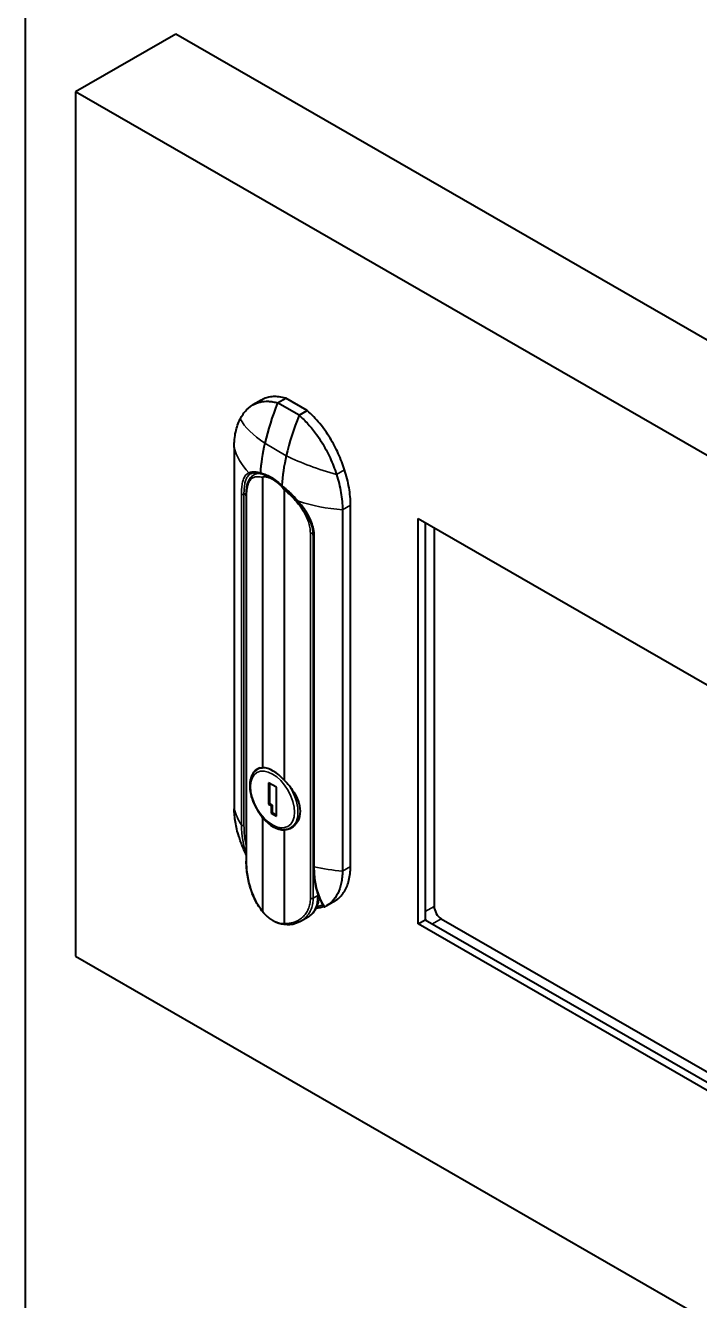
# Model space of a CAD drawing. Header units: millimetres. Extents: x 0 to 4205, y 0 to 2970.
# Drawn here: x 3708.5 to 3775.1, y 2305.2 to 2431.2 of the extents above; entities that cross this region are included whole.
import ezdxf

# ---------------------------------------------------------------- set-up
doc = ezdxf.new("R2010")
doc.units = ezdxf.units.MM
doc.header["$LTSCALE"] = 5
doc.layers.add('가시적인 것(ISO)', color=3, linetype='Continuous', lineweight=40)
doc.layers.add('가시적인 좁은 것(ISO)', color=3, linetype='Continuous', lineweight=35)

msp = doc.modelspace()

# ---------------------------------------------------------------- linework, layer by layer
at = {"layer": '가시적인 것(ISO)'}
for p, q in [((3708.4895, 2252.4682), (3708.4895, 2514.0833)), ((3723.3388, 2430.3194), (3713.4393, 2424.6187)), ((3832.9403, 2367.2041), (3723.3388, 2430.3194)), ((3823.0408, 2361.5034), (3713.4393, 2424.6187)), ((3713.4393, 2424.6187), (3713.4393, 2339.185)), ((3731.7787, 2394.132), (3730.9764, 2393.67)), ((3733.4083, 2393.8623), (3734.2105, 2394.3242)), ((3736.3319, 2393.1027), (3734.2105, 2394.3242)), ((3735.5296, 2392.6407), (3733.4083, 2393.8623)), ((3735.5296, 2392.6407), (3736.3319, 2393.1027)), ((3729.117, 2389.4716), (3729.117, 2353.7637)), ((3731.0286, 2387.0564), (3731.0286, 2387.0564)), ((3731.3741, 2386.934), (3731.0641, 2386.7555)), ((3731.9162, 2386.5055), (3731.9162, 2357.8105)), ((3730.3142, 2384.6935), (3730.3142, 2348.5784)), ((3734.0538, 2385.2745), (3734.0538, 2356.5796)), ((3735.4076, 2383.9259), (3735.4076, 2383.9259)), ((3739.8208, 2383.3077), (3739.8208, 2347.5997)), ((3740.6231, 2348.0617), (3740.6231, 2383.7697)), ((3747.292, 2342.3775), (3747.292, 2382.4373)), ((3747.292, 2382.4373), (3806.1586, 2348.5382)), ((3747.9991, 2382.0301), (3747.9991, 2342.7847)), ((3748.883, 2381.5211), (3748.883, 2344.1104)), ((3736.6167, 2381.4337), (3736.6164, 2381.4335)), ((3736.9344, 2380.793), (3736.9344, 2348.0925)), ((3731.6567, 2357.8), (3731.4172, 2357.6621)), ((3732.5108, 2356.3336), (3732.5108, 2354.2079)), ((3733.2886, 2355.8856), (3732.5108, 2356.3336)), ((3732.6168, 2356.2725), (3732.6168, 2354.269)), ((3733.2886, 2353.0242), (3733.2886, 2355.8856)), ((3732.5108, 2354.2079), (3732.6168, 2354.269)), ((3732.5108, 2354.2079), (3732.7582, 2354.0654)), ((3732.6168, 2354.269), (3732.8643, 2354.1265)), ((3732.7582, 2354.0654), (3732.8643, 2354.1265)), ((3732.7582, 2354.0654), (3732.7582, 2353.3296)), ((3732.8643, 2354.1265), (3732.8643, 2353.3907)), ((3731.9162, 2352.8764), (3731.9161, 2343.6596)), ((3732.7582, 2353.3296), (3732.8643, 2353.3907)), ((3732.7582, 2353.3296), (3733.2886, 2353.0242)), ((3732.8643, 2353.3907), (3733.2886, 2353.1464)), ((3734.0538, 2351.6455), (3734.0537, 2342.4287)), ((3735.084, 2352.0999), (3734.7357, 2351.8993)), ((3739.0501, 2344.6349), (3738.2479, 2344.1729)), ((3736.4234, 2343.0525), (3735.6803, 2342.6246)), ((3747.292, 2342.3775), (3747.9991, 2342.7847)), ((3747.9991, 2342.7847), (3806.1586, 2309.2928)), ((3749.5901, 2342.8857), (3806.1586, 2310.31)), ((3806.1586, 2308.4784), (3747.292, 2342.3775)), ((3713.4393, 2339.185), (3823.0408, 2276.0697))]:
    msp.add_line(p, q, dxfattribs=at)
for centre, major_axis, ratio, start_param, end_param in [((3744.3797, 2392.5464), (-9.037, -15.693), 0.57809312, 4.95410736, 5.19615278), ((3746.501, 2391.3248), (-9.037, -15.693), 0.57809312, 4.95410736, 5.19615278), ((3742.2185, 2392.0739), (-7.4406, -12.9208), 0.57809312, 5.19615278, 5.42015222), ((3744.3398, 2390.8524), (-7.4406, -12.9208), 0.57809312, 5.19615278, 5.4201521), ((3736.9438, 2384.8044), (-2.308, 4.0079), 0.57809312, 2.26495407, 2.26499048), ((3732.985, 2354.728), (-1.6842, 2.9247), 0.57809312, 5.03536147, 5.96408024), ((3732.985, 2354.728), (1.6842, -2.9247), 0.57809312, 5.03536147, 5.96408024), ((3737.0844, 2348.093), (-0.15, -0.0007), 0.57879861, 6.28063362, 6.28318529), ((3749.5901, 2343.7032), (-0.499, 0.8666), 0.57809312, 0.78733187, 2.3581282), ((3748.5294, 2343.0924), (0.499, -0.8666), 0.57809312, 4.65165877, 4.7769866)]:
    msp.add_ellipse(centre, major_axis=major_axis, ratio=ratio, start_param=start_param, end_param=end_param, dxfattribs=at)
for points, knots in [([(3734.2105, 2394.3242), (3733.9891, 2394.3919), (3733.5616, 2394.4843), (3732.9646, 2394.5033), (3732.4244, 2394.416), (3732.0392, 2394.2727), (3731.8331, 2394.1634), (3731.7787, 2394.132)], [0, 0, 0, 0, 0.134526851, 0.263876126, 0.389352259, 0.512604788, 0.558027107, 0.558027107, 0.558027107, 0.558027107]), ([(3729.7089, 2392.2785), (3729.8869, 2392.6192), (3730.0991, 2392.922), (3730.5937, 2393.4305), (3730.8754, 2393.6354), (3731.3475, 2393.8532), (3731.5129, 2393.9108), (3731.945, 2394.0141), (3732.2204, 2394.0394), (3732.6538, 2394.0179), (3732.8011, 2394.0009), (3733.1013, 2393.9466), (3733.2539, 2393.9095), (3733.4083, 2393.8623)], [-1.4373876, -1.4373876, -1.4373876, -1.4373876, -1.07799796, -1.07799796, -0.71829101, -0.71829101, -0.53864198, -0.53864198, -0.26919777, -0.26919777, -0.13451784, -0.13451784, -0.000001, -0.000001, -0.000001, -0.000001]), ([(3740.0313, 2387.2582), (3739.9444, 2387.5245), (3739.7543, 2388.058), (3739.4196, 2388.8536), (3739.0352, 2389.6373), (3738.6007, 2390.4021), (3738.1153, 2391.141), (3737.5762, 2391.8486), (3736.9801, 2392.5159), (3736.5531, 2392.9155), (3736.3319, 2393.1027)], [0, 0, 0, 0, 0.12205898, 0.24402955, 0.36610559, 0.4882651, 0.61133071, 0.73647572, 0.86553802, 1, 1, 1, 1]), ([(3729.117, 2389.4716), (3729.117, 2390.0124), (3729.1663, 2390.5254), (3729.3143, 2391.2336), (3729.376, 2391.4595), (3729.524, 2391.8876), (3729.6103, 2392.0898), (3729.7089, 2392.2785)], [-0.794182825, -0.794182825, -0.794182825, -0.794182825, -0.397060479, -0.397060479, -0.1985164, -0.1985164, -0.000001, -0.000001, -0.000001, -0.000001]), ([(3735.5296, 2392.6407), (3735.684, 2392.5101), (3735.8366, 2392.3714), (3736.1368, 2392.08), (3736.2841, 2391.9273), (3736.7175, 2391.4497), (3736.9928, 2391.1073), (3737.425, 2390.5063), (3737.5904, 2390.2582), (3738.0625, 2389.4966), (3738.3441, 2388.9674), (3738.8388, 2387.8891), (3739.051, 2387.3419), (3739.229, 2386.7962)], [-1.43451955, -1.43451955, -1.43451955, -1.43451955, -1.30026929, -1.30026929, -1.16585639, -1.16585639, -0.89694514, -0.89694514, -0.71765182, -0.71765182, -0.35866508, -0.35866508, -0.000001, -0.000001, -0.000001, -0.000001]), ([(3730.3142, 2384.6935), (3730.3142, 2385.0833), (3730.3474, 2385.4372), (3730.4882, 2386.0424), (3730.5994, 2386.3018), (3730.8493, 2386.6031), (3730.9506, 2386.6901), (3731.0641, 2386.7555)], [0, 0, 0, 0, 0.282625497, 0.282625497, 0.57096149, 0.57096149, 0.721603243, 0.721603243, 0.721603243, 0.721603243]), ([(3731.7774, 2386.8455), (3731.4838, 2386.9347), (3731.2251, 2386.9639), (3730.9248, 2386.9273), (3730.8385, 2386.903), (3730.7643, 2386.8685)], [0, 0, 0, 0, 0.298705595, 0.298705595, 0.444413007, 0.444413007, 0.444413007, 0.444413007]), ([(3731.459, 2386.9215), (3731.4322, 2386.9124), (3731.4059, 2386.902), (3731.3792, 2386.89), (3731.3782, 2386.8896), (3731.3772, 2386.8892)], [-0.017241882, -0.017241882, -0.017241882, -0.017241882, 0, 0, 0.0006471116, 0.0006471116, 0.0006471116, 0.0006471116]), ([(3731.7058, 2386.9419), (3731.7099, 2386.9169), (3731.7198, 2386.8924), (3731.7341, 2386.8752), (3731.7481, 2386.8582), (3731.7658, 2386.8473), (3731.7854, 2386.8435)], [0.000071786, 0.000071786, 0.000071786, 0.000071786, 0.333333333, 0.333333333, 0.333333333, 0.660427878, 0.660427878, 0.660427878, 0.660427878]), ([(3739.229, 2386.7962), (3739.3275, 2386.4941), (3739.4139, 2386.1924), (3739.5619, 2385.5938), (3739.6236, 2385.2969), (3739.7716, 2384.4182), (3739.8208, 2383.8485), (3739.8208, 2383.3077)], [-0.79365146, -0.79365146, -0.79365146, -0.79365146, -0.595268882, -0.595268882, -0.396857642, -0.396857642, -0.000001, -0.000001, -0.000001, -0.000001]), ([(3740.6231, 2383.7697), (3740.6231, 2384.0438), (3740.5979, 2384.6045), (3740.4852, 2385.4755), (3740.2999, 2386.3625), (3740.1284, 2386.9605), (3740.0313, 2387.2582)], [0, 0, 0, 0, 0.25339189, 0.5045957, 0.75354101, 1, 1, 1, 1]), ([(3733.8279, 2385.6625), (3733.8246, 2385.6651), (3733.8221, 2385.6688), (3733.8207, 2385.6736), (3733.8172, 2385.6846), (3733.8195, 2385.702), (3733.8271, 2385.7203)], [0.5234939, 0.5234939, 0.5234939, 0.5234939, 0.666666667, 0.666666667, 0.666666667, 0.999878856, 0.999878856, 0.999878856, 0.999878856]), ([(3735.4231, 2384.1216), (3735.0701, 2384.5286), (3734.6808, 2384.9239), (3734.1347, 2385.4103), (3733.9812, 2385.5399), (3733.8279, 2385.6625)], [0, 0, 0, 0, 0.324554942, 0.324554942, 0.449343779, 0.449343779, 0.449343779, 0.449343779]), ([(3736.9344, 2380.793), (3736.9344, 2381.1784), (3736.8608, 2381.5863), (3736.5852, 2382.3896), (3736.381, 2382.7944), (3735.925, 2383.5046), (3735.6838, 2383.821), (3735.4231, 2384.1216)], [0, 0, 0, 0, 0.287414279, 0.287414279, 0.574648314, 0.574648314, 0.814308401, 0.814308401, 0.814308401, 0.814308401]), ([(3731.4172, 2357.6621), (3731.2385, 2357.5592), (3731.0859, 2357.4125), (3730.8412, 2357.0447), (3730.7536, 2356.8194), (3730.6488, 2356.3026), (3730.6385, 2356.0062), (3730.7003, 2355.3813), (3730.774, 2355.0523), (3730.9957, 2354.3986), (3731.1434, 2354.074), (3731.4974, 2353.4599), (3731.7035, 2353.1703), (3732.1557, 2352.653), (3732.4018, 2352.4255), (3732.9135, 2352.0559), (3733.1792, 2351.9142), (3733.7042, 2351.7392), (3733.9644, 2351.7043), (3734.3978, 2351.7512), (3734.5766, 2351.8077), (3734.7357, 2351.8993)], [2.35426078, 2.35426078, 2.35426078, 2.35426078, 2.63413377, 2.63413377, 2.93472866, 2.93472866, 3.2623857, 3.2623857, 3.59512676, 3.59512676, 3.92588606, 3.92588606, 4.2556663, 4.2556663, 4.58642944, 4.58642944, 4.9191665, 4.9191665, 5.24664163, 5.24664163, 5.49585344, 5.49585344, 5.49585344, 5.49585344]), ([(3731.0953, 2357.3991), (3731.177, 2357.5362), (3731.2782, 2357.6391), (3731.5339, 2357.7878), (3731.7106, 2357.8258), (3731.9162, 2357.8105)], [0.33894025, 0.33894025, 0.33894025, 0.33894025, 0.511214098, 0.511214098, 0.721518367, 0.721518367, 0.721518367, 0.721518367]), ([(3734.0538, 2356.5796), (3734.3152, 2356.3259), (3734.5615, 2356.0443), (3735.0197, 2355.4201), (3735.2464, 2355.0302), (3735.5519, 2354.2459), (3735.6298, 2353.8508), (3735.6298, 2353.1542), (3735.5519, 2352.8088), (3735.2464, 2352.2345), (3735.0197, 2352.0061), (3734.5615, 2351.7405), (3734.3152, 2351.6623), (3734.0538, 2351.6455)], [1.32315626, 1.32315626, 1.32315626, 1.32315626, 1.53346053, 1.53346053, 1.78906758, 1.78906758, 2.04467463, 2.04467463, 2.30028168, 2.30028168, 2.55588873, 2.55588873, 2.766193, 2.766193, 2.766193, 2.766193]), ([(3729.5905, 2350.9935), (3729.5881, 2351.001), (3729.5857, 2351.0085), (3729.4326, 2351.4919), (3729.3172, 2351.9643), (3729.1997, 2352.6565), (3729.1699, 2352.884), (3729.1292, 2353.3308), (3729.1184, 2353.55), (3729.117, 2353.7637)], [-0.630689013, -0.630689013, -0.630689013, -0.630689013, -0.625761455, -0.625761455, -0.312628502, -0.312628502, -0.156249301, -0.156249301, -0.000001, -0.000001, -0.000001, -0.000001]), ([(3730.3142, 2349.2104), (3730.2639, 2349.3113), (3730.2155, 2349.4117), (3730.0901, 2349.6811), (3730.0165, 2349.8492), (3729.8789, 2350.1822), (3729.815, 2350.347), (3729.6961, 2350.6731), (3729.6412, 2350.8343), (3729.5905, 2350.9935)], [1.149791976, 1.149791976, 1.149791976, 1.149791976, 1.169367958, 1.169367958, 1.202514554, 1.202514554, 1.23566115, 1.23566115, 1.268807746, 1.268807746, 1.268807746, 1.268807746]), ([(3732.2873, 2343.1964), (3731.9754, 2343.491), (3731.6935, 2343.8521), (3731.2137, 2344.6492), (3731.0101, 2345.0952), (3730.6796, 2346.0284), (3730.5513, 2346.5288), (3730.3784, 2347.4825), (3730.3295, 2347.9486), (3730.3152, 2348.4401), (3730.3142, 2348.5098), (3730.3142, 2348.5784)], [0, 0, 0, 0, 0.28980759, 0.28980759, 0.58165271, 0.58165271, 0.88456609, 0.88456609, 1.17976361, 1.17976361, 1.2294737, 1.2294737, 1.2294737, 1.2294737]), ([(3736.9344, 2348.0923), (3736.9358, 2347.7706), (3736.9517, 2347.4569), (3737.0121, 2346.8488), (3737.0568, 2346.5544), (3737.1745, 2345.988), (3737.2477, 2345.7159), (3737.4221, 2345.1972), (3737.5232, 2344.9504), (3737.7528, 2344.485), (3737.8812, 2344.2662), (3738.0227, 2344.0628)], [0.00509329, 0.00509329, 0.00509329, 0.00509329, 0.108308193, 0.108308193, 0.211523097, 0.211523097, 0.314738, 0.314738, 0.417952903, 0.417952903, 0.521167806, 0.521167806, 0.521167806, 0.521167806]), ([(3739.8208, 2347.5997), (3739.8195, 2347.3876), (3739.8086, 2347.1809), (3739.7679, 2346.7809), (3739.7381, 2346.5876), (3739.6206, 2346.0306), (3739.5051, 2345.6911), (3739.2036, 2345.0864), (3739.0185, 2344.823), (3738.5852, 2344.3823), (3738.3383, 2344.2063), (3738.0651, 2344.0773)], [-1.25078986, -1.25078986, -1.25078986, -1.25078986, -1.09468686, -1.09468686, -0.93845387, -0.93845387, -0.62561404, -0.62561404, -0.31282474, -0.31282474, -0.00000088, -0.00000088, -0.00000088, -0.00000088]), ([(3739.0501, 2344.6349), (3739.1321, 2344.6821), (3739.3584, 2344.8298), (3739.6927, 2345.1329), (3740.023, 2345.5761), (3740.2849, 2346.097), (3740.4758, 2346.6891), (3740.5933, 2347.3447), (3740.6216, 2347.818), (3740.6231, 2348.0617)], [0.42857124, 0.42857124, 0.42857124, 0.42857124, 0.476159821, 0.564281851, 0.651679545, 0.738720967, 0.825869401, 0.912962467, 1, 1, 1, 1]), ([(3736.4234, 2343.0525), (3736.5712, 2343.1376), (3736.7072, 2343.243), (3736.9485, 2343.4868), (3737.0537, 2343.6249), (3737.2319, 2343.9255), (3737.305, 2344.0879), (3737.4203, 2344.4308), (3737.4627, 2344.6114), (3737.4999, 2344.8611), (3737.5076, 2344.9239), (3737.5137, 2344.9875)], [5.495853435, 5.495853435, 5.495853435, 5.495853435, 5.65331981, 5.65331981, 5.810786184, 5.810786184, 5.968252558, 5.968252558, 6.125718933, 6.125718933, 6.177870122, 6.177870122, 6.177870122, 6.177870122]), ([(3738.0227, 2344.0628), (3738.0234, 2344.0618), (3738.0262, 2344.0619), (3738.0384, 2344.0654), (3738.0501, 2344.0702), (3738.0651, 2344.0773)], [0.0422548624, 0.0422548624, 0.0422548624, 0.0422548624, 0.0538959094, 0.0538959094, 0.0712183108, 0.0712183108, 0.0712183108, 0.0712183108]), ([(3735.6803, 2342.6246), (3735.3608, 2342.4406), (3734.9966, 2342.3253), (3734.2615, 2342.2625), (3733.8821, 2342.3092), (3733.4312, 2342.4626), (3733.3436, 2342.4972), (3733.2571, 2342.5361)], [0.000007301, 0.000007301, 0.000007301, 0.000007301, 0.295384007, 0.295384007, 0.58144724, 0.58144724, 0.650962667, 0.650962667, 0.650962667, 0.650962667])]:
    msp.add_open_spline(points, degree=3, knots=knots, dxfattribs=at)
for points in [[(3730.7122, 2386.8414), (3730.7123, 2386.8414), (3730.7123, 2386.8414), (3730.7123, 2386.8414)], [(3730.7644, 2386.8685), (3730.7465, 2386.8601), (3730.7292, 2386.8511), (3730.7123, 2386.8414)], [(3731.0643, 2386.7556), (3731.0643, 2386.7556), (3731.0643, 2386.7556), (3731.0643, 2386.7556)], [(3732.8111, 2386.4453), (3732.4672, 2386.6434), (3732.1162, 2386.7783), (3731.7854, 2386.8435)], [(3734.0538, 2385.2745), (3734.0538, 2385.2811), (3734.05, 2385.2957), (3734.0395, 2385.319), (3734.0267, 2385.342), (3734.0118, 2385.3658), (3733.995, 2385.3907), (3733.976, 2385.4169), (3733.9547, 2385.4448), (3733.9309, 2385.4745), (3733.9047, 2385.506), (3733.8762, 2385.5388), (3733.8455, 2385.5729), (3733.8119, 2385.609), (3733.7756, 2385.6467), (3733.7364, 2385.6861), (3733.6942, 2385.7269), (3733.6491, 2385.7692), (3733.601, 2385.8128), (3733.5498, 2385.8575), (3733.4956, 2385.9031), (3733.4383, 2385.9495), (3733.378, 2385.9965), (3733.3146, 2386.0438), (3733.2484, 2386.0911), (3733.1791, 2386.1383), (3733.1075, 2386.1848), (3733.034, 2386.23), (3732.9594, 2386.2734), (3732.8844, 2386.3145), (3732.8095, 2386.3529), (3732.7354, 2386.3882), (3732.6629, 2386.4203), (3732.5924, 2386.449), (3732.5246, 2386.4742), (3732.4601, 2386.4958), (3732.3995, 2386.514), (3732.3433, 2386.5288), (3732.2917, 2386.5406), (3732.2445, 2386.5497), (3732.2015, 2386.5564), (3732.1623, 2386.561), (3732.1268, 2386.5639), (3732.0948, 2386.5652), (3732.0654, 2386.5652), (3732.0386, 2386.5639), (3732.0146, 2386.5615), (3731.9933, 2386.5581), (3731.9744, 2386.5537), (3731.9578, 2386.5483), (3731.9431, 2386.5416), (3731.9305, 2386.5334), (3731.9201, 2386.5223), (3731.9162, 2386.512), (3731.9162, 2386.5055)], [(3733.8264, 2385.6637), (3733.5021, 2385.9794), (3733.1562, 2386.2465), (3732.8111, 2386.4453)], [(3731.9162, 2352.8764), (3731.8536, 2352.9635), (3731.7936, 2353.0539), (3731.7365, 2353.1466)], [(3736.4755, 2343.931), (3736.4755, 2343.931), (3736.4755, 2343.931), (3736.4755, 2343.931)], [(3738.0103, 2344.0807), (3737.7614, 2343.9889), (3737.4946, 2343.9319), (3737.2168, 2343.9099)], [(3734.0537, 2342.4287), (3734.0537, 2342.422), (3734.0499, 2342.4118), (3734.0396, 2342.4007), (3734.0271, 2342.3925), (3734.0124, 2342.3858), (3733.9956, 2342.3804), (3733.9763, 2342.3759), (3733.9545, 2342.3724), (3733.9298, 2342.37), (3733.9025, 2342.3688), (3733.8724, 2342.3689), (3733.8389, 2342.3704), (3733.8023, 2342.3736), (3733.7627, 2342.3786), (3733.7202, 2342.3854), (3733.6751, 2342.3942), (3733.6273, 2342.4052), (3733.5773, 2342.4183), (3733.525, 2342.4336), (3733.4706, 2342.4512), (3733.4145, 2342.4711), (3733.3568, 2342.4934), (3733.2978, 2342.5179), (3733.2376, 2342.5446), (3733.1765, 2342.5735), (3733.1148, 2342.6045), (3733.0528, 2342.6374), (3732.9907, 2342.6721), (3732.9287, 2342.7086), (3732.8664, 2342.7469), (3732.8044, 2342.7868), (3732.7429, 2342.8283), (3732.6821, 2342.871), (3732.6224, 2342.9147), (3732.5639, 2342.9592), (3732.507, 2343.0043), (3732.4519, 2343.0497), (3732.3988, 2343.0951), (3732.3478, 2343.1403), (3732.2993, 2343.1849), (3732.2533, 2343.2287), (3732.2101, 2343.2714), (3732.1698, 2343.3126), (3732.1327, 2343.3522), (3732.0987, 2343.3897), (3732.0681, 2343.4247), (3732.0406, 2343.4577), (3732.0157, 2343.4887), (3731.9937, 2343.5175), (3731.9744, 2343.5443), (3731.9576, 2343.5692), (3731.9429, 2343.5928), (3731.9303, 2343.6154), (3731.92, 2343.6384), (3731.9161, 2343.6531), (3731.9161, 2343.6596)]]:
    msp.add_open_spline(points, degree=3, dxfattribs=at)
at = {"layer": '가시적인 좁은 것(ISO)'}
for p, q in [((3734.2668, 2388.6505), (3732.1455, 2389.8721)), ((3731.3772, 2386.8892), (3731.4391, 2386.9248)), ((3739.229, 2386.7962), (3740.0313, 2387.2582)), ((3729.838, 2352.1536), (3729.838, 2384.8542)), ((3730.3196, 2384.9599), (3730.084, 2384.8242)), ((3730.084, 2352.1236), (3730.084, 2384.8242)), ((3730.3367, 2384.6339), (3730.3367, 2348.5187)), ((3739.8208, 2383.3077), (3740.6231, 2383.7697)), ((3736.6478, 2344.8846), (3736.6485, 2380.9993)), ((3736.9281, 2344.9135), (3736.9281, 2380.991)), ((3737.0104, 2381.0762), (3737.0105, 2381.0762)), ((3737.0304, 2380.7124), (3737.0304, 2348.0118)), ((3739.8208, 2347.5997), (3740.6231, 2348.0617)), ((3736.9281, 2344.9135), (3737.3858, 2345.1772)), ((3737.3858, 2345.311), (3737.3858, 2345.1772)), ((3748.883, 2344.1104), (3747.9991, 2343.6014)), ((3748.7069, 2342.3771), (3749.5901, 2342.8857))]:
    msp.add_line(p, q, dxfattribs=at)
for centre, major_axis, ratio, start_param, end_param in [((3741.6206, 2391.1006), (-12.2215, 2.8307), 0.37951974, 0.32945442, 0.77601153), ((3741.5432, 2390.4635), (-12.545, 0), 0.5758617, 0.13773194, 0.50592142), ((3741.6206, 2391.1006), (-12.2215, 2.8307), 0.37951974, 1.01572415, 1.46228126), ((3730.701, 2387.0044), (0.0634, -0.1359), 0.91698565, 4.59542328, 6.28311546), ((3733.3593, 2382.7402), (-2.308, 4.0079), 0.57809312, 6.11102218, 6.15081944), ((3732.886, 2386.5753), (-0.0749, -0.13), 0.57802886, 5.40482963, 6.28320195), ((3729.978, 2384.8853), (-0.15, 0), 0.5758617, 0.36797589, 2.35619449), ((3730.5642, 2384.6935), (-0.25, 0), 0.5758617, 6.28318347, 6.71063243), ((3735.5364, 2384.2198), (-0.1133, -0.0983), 0.08786171, 6.28318368, 7.08397775), ((3741.5432, 2390.4635), (-12.545, 0), 0.5758617, 1.0648749, 1.43306439), ((3737.0844, 2380.793), (-0.15, 0), 0.5758617, 0, 1.20282043), ((3733.0764, 2354.7807), (-1.6593, 2.8814), 0.57809312, 6.02403274, 6.28318531), ((3733.0764, 2354.7807), (1.6593, -2.8814), 0.57809312, 0, 1.66665889), ((3741.5432, 2354.781), (-12.5449, -0.0344), 0.57746173, 0.13614675, 0.36639131), ((3737.9306, 2356.8615), (5.7113, 9.9179), 0.57809312, 2.35935407, 2.69904596), ((3729.978, 2352.1847), (-0.15, 0), 0.5758617, 0.36797589, 2.35620047), ((3738.0797, 2356.7756), (5.6429, 9.799), 0.57809312, 2.35941577, 2.59482405), ((3730.5642, 2348.5784), (-0.25, 0), 0.57586171, 0, 0.42744712), ((3737.0844, 2348.093), (-0.15, -0.0007), 0.57879861, 0, 1.20027067), ((3745.123, 2352.7196), (-5.7113, -9.9179), 0.57809312, 5.50094673, 6.00710891), ((3741.5432, 2354.781), (-12.5449, -0.0301), 0.57769152, 1.20143678, 1.43168134), ((3734.1154, 2347.0604), (2.308, -4.0079), 0.57809312, 0, 0.78733187), ((3737.0322, 2345.3807), (-0.5, 0), 0.5758617, 2.35619449, 2.47767009)]:
    msp.add_ellipse(centre, major_axis=major_axis, ratio=ratio, start_param=start_param, end_param=end_param, dxfattribs=at)
msp.add_ellipse((3732.8997, 2354.6789), major_axis=(1.5345, -2.6647), ratio=0.57809312, dxfattribs=at)
for points, knots in [([(3729.838, 2384.8542), (3729.838, 2384.9718), (3729.8405, 2385.0841), (3729.8452, 2385.1912), (3729.8499, 2385.2983), (3729.8569, 2385.4003), (3729.8663, 2385.4979), (3729.8756, 2385.5955), (3729.8872, 2385.6887), (3729.9007, 2385.7751), (3729.9141, 2385.8615), (3729.9294, 2385.9412), (3729.947, 2386.0181), (3729.9647, 2386.0951), (3729.9847, 2386.1693), (3730.0087, 2386.2429), (3730.0328, 2386.3164), (3730.0608, 2386.3892), (3730.0938, 2386.4591), (3730.1268, 2386.5291), (3730.1647, 2386.5962), (3730.2092, 2386.6588), (3730.2536, 2386.7214), (3730.3045, 2386.7795), (3730.3639, 2386.831), (3730.4232, 2386.8825), (3730.491, 2386.9273), (3730.5698, 2386.9625)], [0, 0, 0, 0, 0.11111111, 0.11111111, 0.11111111, 0.22222222, 0.22222222, 0.22222222, 0.33333333, 0.33333333, 0.33333333, 0.44444444, 0.44444444, 0.44444444, 0.55555556, 0.55555556, 0.55555556, 0.66666667, 0.66666667, 0.66666667, 0.77777778, 0.77777778, 0.77777778, 0.88888889, 0.88888889, 0.88888889, 1, 1, 1, 1]), ([(3730.084, 2384.8242), (3730.084, 2384.938), (3730.0863, 2385.0472), (3730.0908, 2385.1512), (3730.0952, 2385.2552), (3730.1018, 2385.3541), (3730.1105, 2385.4488), (3730.1191, 2385.5435), (3730.13, 2385.634), (3730.1427, 2385.7178), (3730.1553, 2385.8017), (3730.1696, 2385.8791), (3730.1861, 2385.9538), (3730.2026, 2386.0286), (3730.2215, 2386.1006), (3730.244, 2386.1721), (3730.2665, 2386.2435), (3730.2929, 2386.3143), (3730.3239, 2386.3823), (3730.355, 2386.4503), (3730.3907, 2386.5156), (3730.4325, 2386.5765), (3730.4744, 2386.6375), (3730.5224, 2386.6941), (3730.5785, 2386.7443), (3730.6186, 2386.7803), (3730.663, 2386.813), (3730.7122, 2386.8414)], [0, 0, 0, 0, 0.111111111, 0.111111111, 0.111111111, 0.222222222, 0.222222222, 0.222222222, 0.333333333, 0.333333333, 0.333333333, 0.444444444, 0.444444444, 0.444444444, 0.555555556, 0.555555556, 0.555555556, 0.666666667, 0.666666667, 0.666666667, 0.777777778, 0.777777778, 0.777777778, 0.888888889, 0.888888889, 0.888888889, 0.968461137, 0.968461137, 0.968461137, 0.968461137]), ([(3731.9162, 2386.5055), (3731.7607, 2386.5473), (3731.6186, 2386.5703), (3731.4865, 2386.5742), (3731.3545, 2386.5781), (3731.2325, 2386.5631), (3731.125, 2386.5294), (3731.0174, 2386.4957), (3730.9241, 2386.4434), (3730.8448, 2386.378), (3730.7654, 2386.3125), (3730.6998, 2386.234), (3730.6452, 2386.148), (3730.5905, 2386.062), (3730.5467, 2385.9685), (3730.5107, 2385.871), (3730.4747, 2385.7736), (3730.4464, 2385.6721), (3730.4238, 2385.569), (3730.4012, 2385.466), (3730.3843, 2385.3615), (3730.3715, 2385.257), (3730.3587, 2385.1525), (3730.3501, 2385.048), (3730.3446, 2384.9439), (3730.3391, 2384.8399), (3730.3367, 2384.7361), (3730.3367, 2384.6339)], [0, 0, 0, 0, 0.11111111, 0.11111111, 0.11111111, 0.22222222, 0.22222222, 0.22222222, 0.33333333, 0.33333333, 0.33333333, 0.44444444, 0.44444444, 0.44444444, 0.55555556, 0.55555556, 0.55555556, 0.66666667, 0.66666667, 0.66666667, 0.77777778, 0.77777778, 0.77777778, 0.88888889, 0.88888889, 0.88888889, 1, 1, 1, 1]), ([(3730.5698, 2386.9625), (3730.6637, 2387.0061), (3730.7689, 2387.0337), (3730.8827, 2387.0472), (3730.9017, 2387.0494), (3730.921, 2387.0513), (3730.9405, 2387.0527), (3731.0378, 2387.0599), (3731.1415, 2387.0571), (3731.2549, 2387.0428), (3731.2998, 2387.0372), (3731.3461, 2387.0298), (3731.394, 2387.0206), (3731.4916, 2387.0018), (3731.5956, 2386.9756), (3731.7057, 2386.9419)], [0.000000002, 0.000000002, 0.000000002, 0.000000002, 0.333333333, 0.333333333, 0.333333333, 0.389038849, 0.389038849, 0.389038849, 0.666666667, 0.666666667, 0.666666667, 0.776400558, 0.776400558, 0.776400558, 0.999972681, 0.999972681, 0.999972681, 0.999972681]), ([(3731.6386, 2386.8838), (3731.5347, 2386.8872), (3731.4368, 2386.8797), (3731.3463, 2386.861), (3731.2423, 2386.8397), (3731.1479, 2386.8036), (3731.0643, 2386.7556)], [0.5946297784, 0.5946297784, 0.5946297784, 0.5946297784, 0.6315789474, 0.6315789474, 0.6315789474, 0.6739962406, 0.6739962406, 0.6739962406, 0.6739962406]), ([(3731.7058, 2386.9419), (3731.8337, 2386.9173), (3731.968, 2386.8813), (3732.1092, 2386.8328), (3732.1428, 2386.8212), (3732.1769, 2386.8089), (3732.2113, 2386.7959), (3732.3904, 2386.7282), (3732.5805, 2386.6407), (3732.7804, 2386.5256)], [0, 0, 0, 0, 0.40386338, 0.40386338, 0.40386338, 0.5, 0.5, 0.5, 1, 1, 1, 1]), ([(3732.7804, 2386.5256), (3732.9485, 2386.4287), (3733.1196, 2386.3145), (3733.2942, 2386.1814), (3733.3086, 2386.1705), (3733.323, 2386.1594), (3733.3374, 2386.1483), (3733.4981, 2386.0233), (3733.6617, 2385.8821), (3733.8271, 2385.7204)], [0.000000008, 0.000000008, 0.000000008, 0.000000008, 0.5, 0.5, 0.5, 0.541100474, 0.541100474, 0.541100474, 0.999998195, 0.999998195, 0.999998195, 0.999998195]), ([(3733.8271, 2385.7204), (3733.9365, 2385.633), (3734.0473, 2385.5418), (3734.1593, 2385.446), (3734.2241, 2385.3905), (3734.2893, 2385.3335), (3734.3548, 2385.2748), (3734.5008, 2385.1439), (3734.6484, 2385.0044), (3734.7985, 2384.8553), (3734.8322, 2384.8218), (3734.866, 2384.7879), (3734.8999, 2384.7534), (3735.0851, 2384.5654), (3735.2743, 2384.3624), (3735.4638, 2384.1443)], [0, 0, 0, 0, 0.211194987, 0.211194987, 0.211194987, 0.333333333, 0.333333333, 0.333333333, 0.605566963, 0.605566963, 0.605566963, 0.666666667, 0.666666667, 0.666666667, 0.999999987, 0.999999987, 0.999999987, 0.999999987]), ([(3734.0538, 2385.2745), (3734.2242, 2385.1335), (3734.3926, 2384.9877), (3734.5581, 2384.8332), (3734.7235, 2384.6787), (3734.8859, 2384.5156), (3735.0421, 2384.3467), (3735.1983, 2384.1779), (3735.3482, 2384.0032), (3735.489, 2383.8239), (3735.6298, 2383.6445), (3735.7615, 2383.4604), (3735.8815, 2383.2734), (3736.0016, 2383.0864), (3736.11, 2382.8964), (3736.2052, 2382.7053), (3736.3003, 2382.5141), (3736.3822, 2382.3217), (3736.4482, 2382.1295), (3736.5142, 2381.9373), (3736.5643, 2381.7453), (3736.5974, 2381.5568), (3736.6305, 2381.3682), (3736.6467, 2381.183), (3736.6485, 2380.9993)], [0, 0, 0, 0, 0.125, 0.125, 0.125, 0.25, 0.25, 0.25, 0.375, 0.375, 0.375, 0.5, 0.5, 0.5, 0.625, 0.625, 0.625, 0.75, 0.75, 0.75, 0.875, 0.875, 0.875, 1, 1, 1, 1]), ([(3735.4638, 2384.1443), (3735.6732, 2383.9049), (3735.8595, 2383.6689), (3736.0247, 2383.4351), (3736.19, 2383.2013), (3736.3342, 2382.9698), (3736.4562, 2382.7457), (3736.5782, 2382.5216), (3736.678, 2382.3048), (3736.7606, 2382.0877), (3736.8433, 2381.8707), (3736.9088, 2381.6534), (3736.9556, 2381.4251), (3737.0024, 2381.1968), (3737.0304, 2380.9575), (3737.0304, 2380.7124)], [0, 0, 0, 0, 0.2, 0.2, 0.2, 0.4, 0.4, 0.4, 0.6, 0.6, 0.6, 0.8, 0.8, 0.8, 1, 1, 1, 1]), ([(3736.6485, 2380.9993), (3736.6792, 2380.9913), (3736.712, 2380.9871), (3736.7454, 2380.9866), (3736.7789, 2380.9862), (3736.8129, 2380.9897), (3736.8442, 2380.9969), (3736.8744, 2381.0039), (3736.9022, 2381.0143), (3736.9256, 2381.0274)], [0.000000025, 0.000000025, 0.000000025, 0.000000025, 0.333333333, 0.333333333, 0.333333333, 0.666666667, 0.666666667, 0.666666667, 0.988544315, 0.988544315, 0.988544315, 0.988544315]), ([(3730.3367, 2348.5187), (3730.3367, 2348.3126), (3730.3463, 2348.0963), (3730.3661, 2347.8681), (3730.3859, 2347.64), (3730.4159, 2347.3999), (3730.4571, 2347.1529), (3730.4983, 2346.9059), (3730.5506, 2346.6519), (3730.6145, 2346.3975), (3730.6783, 2346.1431), (3730.7537, 2345.8883), (3730.8402, 2345.6395), (3730.9268, 2345.3907), (3731.0245, 2345.148), (3731.1332, 2344.9152), (3731.2419, 2344.6823), (3731.3617, 2344.4592), (3731.4919, 2344.2494), (3731.6222, 2344.0395), (3731.7629, 2343.8428), (3731.9161, 2343.6596)], [0, 0, 0, 0, 0.142857143, 0.142857143, 0.142857143, 0.285714286, 0.285714286, 0.285714286, 0.428571429, 0.428571429, 0.428571429, 0.571428571, 0.571428571, 0.571428571, 0.714285714, 0.714285714, 0.714285714, 0.857142857, 0.857142857, 0.857142857, 0.999998233, 0.999998233, 0.999998233, 0.999998233]), ([(3735.6803, 2342.6246), (3735.733, 2342.6549), (3735.7844, 2342.6872), (3735.8344, 2342.7213), (3735.868, 2342.7443), (3735.901, 2342.768), (3735.9334, 2342.7926), (3736.0665, 2342.8938), (3736.1885, 2343.0085), (3736.2975, 2343.1343), (3736.3261, 2343.1673), (3736.3537, 2343.201), (3736.3805, 2343.2354), (3736.4807, 2343.3644), (3736.5681, 2343.5035), (3736.6419, 2343.651), (3736.663, 2343.6932), (3736.683, 2343.7361), (3736.7019, 2343.7796), (3736.7665, 2343.9288), (3736.8178, 2344.0856), (3736.8551, 2344.2493), (3736.8667, 2344.3001), (3736.877, 2344.3516), (3736.8859, 2344.4037), (3736.9139, 2344.5682), (3736.9281, 2344.7388), (3736.9281, 2344.9135)], [0.747602058, 0.747602058, 0.747602058, 0.747602058, 0.764705882, 0.764705882, 0.764705882, 0.776206304, 0.776206304, 0.776206304, 0.823529412, 0.823529412, 0.823529412, 0.835927199, 0.835927199, 0.835927199, 0.882352941, 0.882352941, 0.882352941, 0.895644827, 0.895644827, 0.895644827, 0.941176471, 0.941176471, 0.941176471, 0.955320752, 0.955320752, 0.955320752, 0.999998922, 0.999998922, 0.999998922, 0.999998922]), ([(3736.6478, 2344.8846), (3736.6784, 2344.8765), (3736.7119, 2344.8721), (3736.7456, 2344.8716), (3736.7793, 2344.8711), (3736.8131, 2344.8745), (3736.8443, 2344.8817), (3736.8756, 2344.8889), (3736.9043, 2344.8998), (3736.9281, 2344.9135)], [0, 0, 0, 0, 0.33333333, 0.33333333, 0.33333333, 0.66666667, 0.66666667, 0.66666667, 1, 1, 1, 1]), ([(3737.3005, 2344.0926), (3737.4326, 2344.1162), (3737.5645, 2344.1497), (3737.6955, 2344.1949), (3737.7594, 2344.217), (3737.8231, 2344.2419), (3737.8865, 2344.2698)], [0.753152627, 0.753152627, 0.753152627, 0.753152627, 0.908671017, 0.908671017, 0.908671017, 0.984577917, 0.984577917, 0.984577917, 0.984577917])]:
    msp.add_open_spline(points, degree=3, knots=knots, dxfattribs=at)
for points in [[(3731.7318, 2386.878), (3731.7318, 2386.878), (3731.7318, 2386.878), (3731.7318, 2386.878)], [(3732.5528, 2386.6473), (3732.5527, 2386.6473), (3732.5527, 2386.6473), (3732.5526, 2386.6473)], [(3736.7878, 2382.0147), (3736.7877, 2382.0148), (3736.7877, 2382.0149), (3736.7877, 2382.0149)], [(3734.0537, 2342.4287), (3734.2239, 2342.4143), (3734.5585, 2342.4179), (3735.0404, 2342.5276), (3735.4857, 2342.7307), (3735.8791, 2343.0231), (3736.207, 2343.3954), (3736.456, 2343.8363), (3736.613, 2344.3357), (3736.649, 2344.6962), (3736.6478, 2344.8846)], [(3736.5206, 2344.0573), (3736.5206, 2344.0573), (3736.5206, 2344.0573), (3736.5206, 2344.0573)]]:
    msp.add_open_spline(points, degree=3, dxfattribs=at)

doc.saveas('drawing.dxf')
